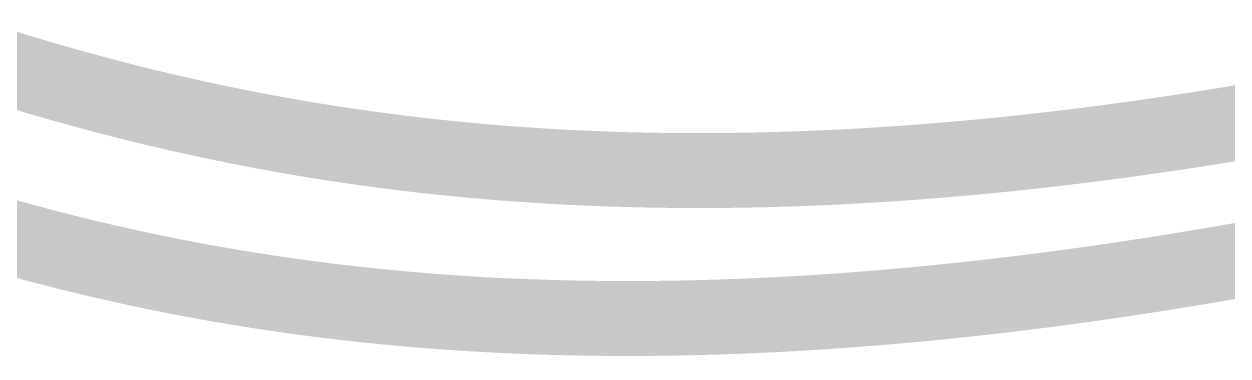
# Model space of a CAD drawing. Header units: inches. Extents: x 2832 to 8547, y -592 to 860.
# Drawn here: x 3599.972 to 3603.983, y 136.496 to 137.604 of the extents above; entities that cross this region are included whole.
import ezdxf

# ---------------------------------------------------------------- set-up
doc = ezdxf.new("R2010")
doc.units = ezdxf.units.IN
doc.header["$LTSCALE"] = 5
doc.header["$MEASUREMENT"] = 0
doc.layers.add('BlueSolid', color=5, linetype='Continuous')
doc.layers.add('DIM', color=154, linetype='Continuous')

# ---------------------------------------------------------------- blocks, each defined once
blk = doc.blocks.new('VBA_LIFTING_SLING_C')
at = {"layer": 'BlueSolid', "const_width": 0.25}
for points in [[(14.5474, -4.8097), (14.5693, -4.8166), (14.5912, -4.8235), (14.6132, -4.8304), (14.6353, -4.8371), (14.6574, -4.8439), (14.6796, -4.8506), (14.7018, -4.8572), (14.7241, -4.8638), (14.7465, -4.8704), (14.7689, -4.8769), (14.7914, -4.8833), (14.814, -4.8897), (14.8367, -4.896), (14.8594, -4.9023), (14.8822, -4.9085), (14.905, -4.9147), (14.9279, -4.9208), (14.9509, -4.9269), (14.974, -4.9329), (14.9972, -4.9389), (15.0204, -4.9447), (15.0437, -4.9506), (15.0671, -4.9564), (15.0905, -4.9621), (15.1141, -4.9677), (15.1377, -4.9733), (15.1614, -4.9788), (15.1852, -4.9843), (15.209, -4.9897), (15.233, -4.995), (15.257, -5.0003), (15.2811, -5.0055), (15.3053, -5.0107), (15.3296, -5.0157), (15.3539, -5.0207), (15.3784, -5.0257), (15.4029, -5.0305), (15.4276, -5.0354), (15.4523, -5.0401), (15.4771, -5.0447), (15.502, -5.0493), (15.527, -5.0539), (15.5521, -5.0583), (15.5772, -5.0627), (15.6025, -5.067), (15.6279, -5.0712), (15.6533, -5.0753), (15.6789, -5.0794), (15.7045, -5.0834), (15.7303, -5.0873), (15.7561, -5.0912), (15.7821, -5.0949), (15.8081, -5.0986), (15.8343, -5.1022), (15.8605, -5.1057), (15.8869, -5.1092), (15.9133, -5.1125), (15.9399, -5.1158), (15.9666, -5.119), (15.9933, -5.1221), (16.0202, -5.1252), (16.0472, -5.1281), (16.0743, -5.131), (16.1015, -5.1337), (16.1288, -5.1364), (16.1562, -5.139), (16.1838, -5.1415), (16.2114, -5.1439), (16.2392, -5.1463), (16.267, -5.1485), (16.295, -5.1506), (16.3231, -5.1527), (16.3513, -5.1547), (16.3797, -5.1565), (16.4081, -5.1583), (16.4367, -5.16), (16.4654, -5.1616), (16.4942, -5.1631), (16.5231, -5.1645), (16.5521, -5.1658), (16.5813, -5.167), (16.6106, -5.1681), (16.64, -5.1691), (16.6547, -5.1695), (16.6695, -5.17), (16.6843, -5.1704), (16.6992, -5.1708), (16.7141, -5.1712), (16.729, -5.1715), (16.7439, -5.1718), (16.7589, -5.1721), (16.7739, -5.1724), (16.7889, -5.1726), (16.804, -5.1728), (16.8191, -5.173), (16.8342, -5.1732), (16.8494, -5.1733), (16.8646, -5.1734), (16.8798, -5.1735), (16.8951, -5.1735), (16.9104, -5.1736), (16.9257, -5.1736), (16.9411, -5.1736), (16.9565, -5.1735), (16.9719, -5.1734), (16.9873, -5.1733), (17.0028, -5.1732), (17.0184, -5.173), (17.0339, -5.1729), (17.0495, -5.1726), (17.0651, -5.1724), (17.0808, -5.1721), (17.0965, -5.1719), (17.1122, -5.1715), (17.128, -5.1712), (17.1438, -5.1708), (17.1596, -5.1704), (17.1755, -5.17), (17.1914, -5.1695), (17.2073, -5.169), (17.2233, -5.1685), (17.2393, -5.168), (17.2553, -5.1674), (17.2714, -5.1668), (17.2875, -5.1662), (17.3036, -5.1656), (17.3198, -5.1649), (17.336, -5.1642), (17.3523, -5.1634), (17.3686, -5.1627), (17.3849, -5.1619), (17.4012, -5.161), (17.4176, -5.1602), (17.434, -5.1593), (17.4505, -5.1584), (17.467, -5.1575), (17.4835, -5.1565), (17.5001, -5.1555), (17.5167, -5.1545), (17.5334, -5.1534), (17.55, -5.1523), (17.5668, -5.1512), (17.5835, -5.1501), (17.6003, -5.1489), (17.6171, -5.1477), (17.634, -5.1464), (17.6509, -5.1452), (17.6678, -5.1439), (17.6848, -5.1425), (17.7018, -5.1412), (17.7189, -5.1398), (17.736, -5.1384), (17.7531, -5.1369), (17.7702, -5.1355), (17.7875, -5.134), (17.8047, -5.1324), (17.822, -5.1308), (17.8393, -5.1292), (17.8566, -5.1276), (17.874, -5.1259), (17.8915, -5.1243), (17.9089, -5.1225), (17.9264, -5.1208), (17.944, -5.119), (17.9616, -5.1172), (17.9792, -5.1153), (17.9969, -5.1134), (18.0146, -5.1115), (18.0323, -5.1096), (18.0501, -5.1076), (18.0679, -5.1056), (18.0858, -5.1035), (18.1037, -5.1015), (18.1216, -5.0993), (18.1396, -5.0972), (18.1576, -5.095), (18.1757, -5.0928), (18.1938, -5.0906), (18.2119, -5.0883), (18.2301, -5.086), (18.2483, -5.0837), (18.2665, -5.0813), (18.2848, -5.0789), (18.3032, -5.0765), (18.3216, -5.074), (18.34, -5.0715), (18.3585, -5.069), (18.377, -5.0664), (18.3955, -5.0638), (18.4141, -5.0612), (18.4327, -5.0585), (18.4514, -5.0558), (18.4701, -5.0531), (18.4889, -5.0503), (18.5077, -5.0475), (18.5265, -5.0447), (18.5454, -5.0418), (18.5643, -5.0389), (18.5833, -5.036), (18.6023, -5.033), (18.6213, -5.03), (18.6404, -5.0269), (18.6595, -5.0239), (18.6787, -5.0207), (18.6979, -5.0176), (18.7172, -5.0144), (18.7365, -5.0112), (18.7558, -5.0079), (18.7752, -5.0047), (18.7947, -5.0013), (18.8141, -4.998)], [(18.8104, -5.457), (18.8079, -5.4575), (18.8054, -5.4579), (18.8029, -5.4584), (18.8004, -5.4588), (18.798, -5.4593), (18.7955, -5.4597), (18.793, -5.4602), (18.7905, -5.4606), (18.788, -5.4611), (18.7856, -5.4615), (18.7831, -5.462), (18.7806, -5.4624), (18.7781, -5.4628), (18.7757, -5.4633), (18.7732, -5.4637), (18.7707, -5.4642), (18.7683, -5.4646), (18.7658, -5.4651), (18.7633, -5.4655), (18.7608, -5.4659), (18.7584, -5.4664), (18.7559, -5.4668), (18.7534, -5.4673), (18.751, -5.4677), (18.7485, -5.4681), (18.7461, -5.4686), (18.7436, -5.469), (18.7411, -5.4695), (18.7387, -5.4699), (18.7362, -5.4703), (18.7337, -5.4708), (18.7313, -5.4712), (18.7288, -5.4716), (18.7264, -5.4721), (18.7239, -5.4725), (18.7214, -5.4729), (18.719, -5.4734), (18.7165, -5.4738), (18.7141, -5.4742), (18.7116, -5.4747), (18.7092, -5.4751), (18.7067, -5.4755), (18.7043, -5.476), (18.7018, -5.4764), (18.6993, -5.4768), (18.6969, -5.4773), (18.6944, -5.4777), (18.692, -5.4781), (18.6895, -5.4785), (18.6871, -5.479), (18.6847, -5.4794), (18.6822, -5.4798), (18.6798, -5.4802), (18.6773, -5.4807), (18.6749, -5.4811), (18.6724, -5.4815), (18.67, -5.4819), (18.6675, -5.4824), (18.6651, -5.4828), (18.6627, -5.4832), (18.6602, -5.4836), (18.6578, -5.484), (18.6553, -5.4845), (18.6529, -5.4849), (18.6505, -5.4853), (18.648, -5.4857), (18.6456, -5.4861), (18.6431, -5.4865), (18.6407, -5.487), (18.6383, -5.4874), (18.6358, -5.4878), (18.6334, -5.4882), (18.631, -5.4886), (18.6285, -5.489), (18.6261, -5.4894), (18.6237, -5.4899), (18.6213, -5.4903), (18.6188, -5.4907), (18.6164, -5.4911), (18.614, -5.4915), (18.6115, -5.4919), (18.6091, -5.4923), (18.6067, -5.4927), (18.6043, -5.4931), (18.6018, -5.4935), (18.5994, -5.494), (18.597, -5.4944), (18.5946, -5.4948), (18.5921, -5.4952), (18.5897, -5.4956), (18.5873, -5.496), (18.5849, -5.4964), (18.5825, -5.4968), (18.58, -5.4972), (18.5776, -5.4976), (18.5752, -5.498), (18.5728, -5.4984), (18.5704, -5.4988), (18.568, -5.4992), (18.5655, -5.4996), (18.5631, -5.5), (18.5607, -5.5004), (18.5583, -5.5008), (18.5559, -5.5012), (18.5535, -5.5016), (18.5511, -5.502), (18.5487, -5.5024), (18.5463, -5.5028), (18.5438, -5.5032), (18.5414, -5.5036), (18.539, -5.504), (18.5366, -5.5044), (18.5342, -5.5048), (18.5318, -5.5051), (18.5294, -5.5055), (18.527, -5.5059), (18.5246, -5.5063), (18.5222, -5.5067), (18.5198, -5.5071), (18.5174, -5.5075), (18.515, -5.5079), (18.5126, -5.5083), (18.5102, -5.5087), (18.5078, -5.509), (18.5054, -5.5094), (18.503, -5.5098), (18.5006, -5.5102), (18.4982, -5.5106), (18.4958, -5.511), (18.4934, -5.5114), (18.491, -5.5117), (18.4886, -5.5121), (18.4862, -5.5125), (18.4839, -5.5129), (18.4815, -5.5133), (18.4791, -5.5137), (18.4767, -5.514), (18.4743, -5.5144), (18.4719, -5.5148), (18.4695, -5.5152), (18.4671, -5.5156), (18.4647, -5.5159), (18.4624, -5.5163), (18.46, -5.5167), (18.4576, -5.5171), (18.4552, -5.5174), (18.4528, -5.5178), (18.4504, -5.5182), (18.4481, -5.5186), (18.4457, -5.5189), (18.4433, -5.5193), (18.4409, -5.5197), (18.4385, -5.5201), (18.4362, -5.5204), (18.4338, -5.5208), (18.4314, -5.5212), (18.429, -5.5216), (18.4266, -5.5219), (18.4243, -5.5223), (18.4219, -5.5227), (18.4195, -5.523), (18.4172, -5.5234), (18.4148, -5.5238), (18.4124, -5.5241), (18.41, -5.5245), (18.4077, -5.5249), (18.4053, -5.5252), (18.4029, -5.5256), (18.4006, -5.526), (18.3982, -5.5263), (18.3958, -5.5267), (18.3935, -5.5271), (18.3911, -5.5274), (18.3887, -5.5278), (18.3864, -5.5281), (18.384, -5.5285), (18.3816, -5.5289), (18.3793, -5.5292), (18.3769, -5.5296), (18.3745, -5.5299), (18.3722, -5.5303), (18.3698, -5.5307), (18.3675, -5.531), (18.3651, -5.5314), (18.3628, -5.5317), (18.3604, -5.5321), (18.358, -5.5324), (18.3557, -5.5328), (18.3533, -5.5332), (18.351, -5.5335), (18.3486, -5.5339), (18.3463, -5.5342), (18.3439, -5.5346), (18.3416, -5.5349), (18.3392, -5.5353), (18.3369, -5.5356), (18.3345, -5.536), (18.3322, -5.5363), (18.3298, -5.5367), (18.3275, -5.537), (18.3251, -5.5374), (18.3228, -5.5377), (18.3204, -5.5381), (18.3181, -5.5384), (18.3157, -5.5388), (18.3134, -5.5391), (18.311, -5.5394), (18.3087, -5.5398), (18.3064, -5.5401), (18.304, -5.5405), (18.3017, -5.5408), (18.2993, -5.5412), (18.297, -5.5415), (18.2947, -5.5419), (18.2923, -5.5422), (18.29, -5.5425), (18.2876, -5.5429), (18.2853, -5.5432), (18.283, -5.5436), (18.2806, -5.5439), (18.2783, -5.5442), (18.276, -5.5446), (18.2736, -5.5449), (18.2713, -5.5452), (18.269, -5.5456), (18.2666, -5.5459), (18.2643, -5.5463), (18.262, -5.5466), (18.2596, -5.5469), (18.2573, -5.5473), (18.255, -5.5476), (18.2527, -5.5479), (18.2503, -5.5483), (18.248, -5.5486), (18.2457, -5.5489), (18.2434, -5.5492), (18.241, -5.5496), (18.2387, -5.5499), (18.2364, -5.5502), (18.2341, -5.5506), (18.2317, -5.5509), (18.2294, -5.5512), (18.2271, -5.5516), (18.2248, -5.5519), (18.2225, -5.5522), (18.2201, -5.5525), (18.2178, -5.5529), (18.2155, -5.5532), (18.2132, -5.5535), (18.2109, -5.5538), (18.2086, -5.5542), (18.2063, -5.5545), (18.2039, -5.5548), (18.2016, -5.5551), (18.1993, -5.5554), (18.197, -5.5558), (18.1947, -5.5561), (18.1924, -5.5564), (18.1901, -5.5567), (18.1878, -5.557), (18.1855, -5.5574), (18.1831, -5.5577), (18.1808, -5.558), (18.1785, -5.5583), (18.1762, -5.5586), (18.1739, -5.5589), (18.1716, -5.5593), (18.1693, -5.5596), (18.167, -5.5599), (18.1647, -5.5602), (18.1624, -5.5605), (18.1601, -5.5608), (18.1578, -5.5611), (18.1555, -5.5615), (18.1532, -5.5618), (18.1509, -5.5621), (18.1486, -5.5624), (18.1463, -5.5627), (18.144, -5.563), (18.1417, -5.5633), (18.1394, -5.5636), (18.1371, -5.5639), (18.1348, -5.5642), (18.1325, -5.5646), (18.1302, -5.5649), (18.1279, -5.5652), (18.1257, -5.5655), (18.1234, -5.5658), (18.1211, -5.5661), (18.1188, -5.5664), (18.1165, -5.5667), (18.1142, -5.567), (18.1119, -5.5673), (18.1096, -5.5676), (18.1073, -5.5679), (18.1051, -5.5682), (18.1028, -5.5685), (18.1005, -5.5688), (18.0982, -5.5691), (18.0959, -5.5694), (18.0936, -5.5697), (18.0913, -5.57), (18.0891, -5.5703), (18.0868, -5.5706), (18.0845, -5.5709), (18.0822, -5.5712), (18.0799, -5.5715), (18.0777, -5.5718), (18.0754, -5.5721), (18.0731, -5.5724), (18.0708, -5.5727), (18.0686, -5.573), (18.0663, -5.5732), (18.064, -5.5735), (18.0617, -5.5738), (18.0595, -5.5741), (18.0572, -5.5744), (18.0549, -5.5747), (18.0526, -5.575), (18.0504, -5.5753), (18.0481, -5.5756), (18.0458, -5.5759), (18.0436, -5.5762), (18.0413, -5.5764), (18.039, -5.5767), (18.0368, -5.577), (18.0345, -5.5773), (18.0322, -5.5776), (18.03, -5.5779), (18.0277, -5.5782), (18.0254, -5.5784), (18.0232, -5.5787), (18.0209, -5.579), (18.0186, -5.5793), (18.0164, -5.5796), (18.0141, -5.5799), (18.0119, -5.5801), (18.0096, -5.5804), (18.0073, -5.5807), (18.0051, -5.581), (18.0028, -5.5813), (18.0006, -5.5815), (17.9983, -5.5818), (17.9961, -5.5821), (17.9938, -5.5824), (17.9916, -5.5826), (17.9893, -5.5829), (17.987, -5.5832), (17.9848, -5.5835), (17.9825, -5.5838), (17.9803, -5.584), (17.978, -5.5843), (17.9758, -5.5846), (17.9735, -5.5848), (17.9713, -5.5851), (17.969, -5.5854), (17.9668, -5.5857), (17.9645, -5.5859), (17.9623, -5.5862), (17.9601, -5.5865), (17.9578, -5.5867), (17.9556, -5.587), (17.9533, -5.5873), (17.9511, -5.5876), (17.9488, -5.5878), (17.9466, -5.5881), (17.9444, -5.5884), (17.9421, -5.5886), (17.9399, -5.5889), (17.9376, -5.5892), (17.9354, -5.5894), (17.9332, -5.5897), (17.9309, -5.5899), (17.9287, -5.5902), (17.9264, -5.5905), (17.9242, -5.5907), (17.922, -5.591), (17.9197, -5.5913), (17.9175, -5.5915), (17.9153, -5.5918), (17.913, -5.592), (17.9108, -5.5923), (17.9086, -5.5926), (17.9063, -5.5928), (17.9041, -5.5931), (17.9019, -5.5933), (17.8997, -5.5936), (17.8974, -5.5938), (17.8952, -5.5941), (17.893, -5.5944), (17.8907, -5.5946), (17.8885, -5.5949), (17.8863, -5.5951), (17.8841, -5.5954), (17.8818, -5.5956), (17.8796, -5.5959), (17.8774, -5.5961), (17.8752, -5.5964), (17.873, -5.5966), (17.8707, -5.5969), (17.8685, -5.5971), (17.8663, -5.5974), (17.8641, -5.5976), (17.8619, -5.5979), (17.8596, -5.5981), (17.8574, -5.5984), (17.8552, -5.5986), (17.853, -5.5989), (17.8508, -5.5991), (17.8486, -5.5994), (17.8463, -5.5996), (17.8441, -5.5999), (17.8419, -5.6001), (17.8397, -5.6004), (17.8375, -5.6006), (17.8353, -5.6008), (17.8331, -5.6011), (17.8309, -5.6013), (17.8287, -5.6016), (17.8264, -5.6018), (17.8242, -5.6021), (17.822, -5.6023), (17.8198, -5.6025), (17.8176, -5.6028), (17.8154, -5.603), (17.8132, -5.6033), (17.811, -5.6035), (17.8088, -5.6037), (17.8066, -5.604), (17.8044, -5.6042), (17.8022, -5.6044), (17.8, -5.6047), (17.7978, -5.6049), (17.7956, -5.6052), (17.7934, -5.6054), (17.7912, -5.6056), (17.789, -5.6059), (17.7868, -5.6061), (17.7846, -5.6063), (17.7824, -5.6066), (17.7802, -5.6068), (17.778, -5.607), (17.7758, -5.6072), (17.7736, -5.6075), (17.7714, -5.6077), (17.7692, -5.6079), (17.767, -5.6082), (17.7649, -5.6084), (17.7627, -5.6086), (17.7605, -5.6088), (17.7583, -5.6091), (17.7561, -5.6093), (17.7539, -5.6095), (17.7517, -5.6098), (17.7495, -5.61), (17.7473, -5.6102), (17.7452, -5.6104), (17.743, -5.6107), (17.7408, -5.6109), (17.7386, -5.6111), (17.7364, -5.6113), (17.7342, -5.6115), (17.7321, -5.6118), (17.7299, -5.612), (17.7277, -5.6122), (17.7255, -5.6124), (17.7233, -5.6126), (17.7212, -5.6129), (17.719, -5.6131), (17.7168, -5.6133), (17.7146, -5.6135), (17.7124, -5.6137), (17.7103, -5.614), (17.7081, -5.6142), (17.7059, -5.6144), (17.7037, -5.6146), (17.7016, -5.6148), (17.6994, -5.615), (17.6972, -5.6152), (17.6951, -5.6155), (17.6929, -5.6157), (17.6907, -5.6159), (17.6885, -5.6161), (17.6864, -5.6163), (17.6842, -5.6165), (17.682, -5.6167), (17.6799, -5.6169), (17.6777, -5.6172), (17.6755, -5.6174), (17.6734, -5.6176), (17.6712, -5.6178), (17.669, -5.618), (17.6669, -5.6182), (17.6647, -5.6184), (17.6625, -5.6186), (17.6604, -5.6188), (17.6582, -5.619), (17.6561, -5.6192), (17.6539, -5.6194), (17.6517, -5.6196), (17.6496, -5.6198), (17.6474, -5.62), (17.6453, -5.6202), (17.6431, -5.6204), (17.6409, -5.6206), (17.6388, -5.6208), (17.6366, -5.6211), (17.6345, -5.6213), (17.6323, -5.6215), (17.6302, -5.6217), (17.628, -5.6219), (17.6259, -5.622), (17.6237, -5.6222), (17.6216, -5.6224), (17.6194, -5.6226), (17.6173, -5.6228), (17.6151, -5.623), (17.613, -5.6232), (17.6108, -5.6234), (17.6087, -5.6236), (17.6065, -5.6238), (17.6044, -5.624), (17.6022, -5.6242), (17.6001, -5.6244), (17.5979, -5.6246), (17.5958, -5.6248), (17.5936, -5.625), (17.5915, -5.6252), (17.5894, -5.6254), (17.5872, -5.6256), (17.5851, -5.6257), (17.5829, -5.6259), (17.5808, -5.6261), (17.5787, -5.6263), (17.5765, -5.6265), (17.5744, -5.6267), (17.5722, -5.6269), (17.5701, -5.6271), (17.568, -5.6272), (17.5658, -5.6274), (17.5637, -5.6276), (17.5616, -5.6278), (17.5594, -5.628), (17.5573, -5.6282), (17.5552, -5.6284), (17.553, -5.6285), (17.5509, -5.6287), (17.5488, -5.6289), (17.5466, -5.6291), (17.5445, -5.6293), (17.5424, -5.6294), (17.5402, -5.6296), (17.5381, -5.6298), (17.536, -5.63), (17.5339, -5.6302), (17.5317, -5.6303), (17.5296, -5.6305), (17.5275, -5.6307), (17.5254, -5.6309), (17.5232, -5.6311), (17.5211, -5.6312), (17.519, -5.6314), (17.5169, -5.6316), (17.5147, -5.6318), (17.5126, -5.6319), (17.5105, -5.6321), (17.5084, -5.6323), (17.5063, -5.6325), (17.5041, -5.6326), (17.502, -5.6328), (17.4999, -5.633), (17.4978, -5.6331), (17.4957, -5.6333), (17.4936, -5.6335), (17.4914, -5.6337), (17.4893, -5.6338), (17.4872, -5.634), (17.4851, -5.6342), (17.483, -5.6343), (17.4809, -5.6345), (17.4788, -5.6347), (17.4767, -5.6348), (17.4745, -5.635), (17.4724, -5.6352), (17.4703, -5.6353), (17.4682, -5.6355), (17.4661, -5.6357), (17.464, -5.6358), (17.4619, -5.636), (17.4598, -5.6362), (17.4577, -5.6363), (17.4556, -5.6365), (17.4535, -5.6366), (17.4514, -5.6368), (17.4493, -5.637), (17.4472, -5.6371), (17.4451, -5.6373), (17.443, -5.6374), (17.4409, -5.6376), (17.4388, -5.6378), (17.4367, -5.6379), (17.4346, -5.6381), (17.4325, -5.6382), (17.4304, -5.6384), (17.4283, -5.6386), (17.4262, -5.6387), (17.4241, -5.6389), (17.422, -5.639), (17.4199, -5.6392), (17.4178, -5.6393), (17.4157, -5.6395), (17.4136, -5.6396), (17.4115, -5.6398), (17.4094, -5.6399), (17.4073, -5.6401), (17.4052, -5.6402), (17.4031, -5.6404), (17.401, -5.6406), (17.3989, -5.6407), (17.3969, -5.6409), (17.3948, -5.641), (17.3927, -5.6411), (17.3906, -5.6413), (17.3885, -5.6414), (17.3864, -5.6416), (17.3843, -5.6417), (17.3823, -5.6419), (17.3802, -5.642), (17.3781, -5.6422), (17.376, -5.6423), (17.3739, -5.6425), (17.3718, -5.6426), (17.3698, -5.6428), (17.3677, -5.6429), (17.3656, -5.643), (17.3635, -5.6432), (17.3614, -5.6433), (17.3594, -5.6435), (17.3573, -5.6436), (17.3552, -5.6438), (17.3531, -5.6439), (17.351, -5.644), (17.349, -5.6442), (17.3469, -5.6443), (17.3448, -5.6445), (17.3427, -5.6446), (17.3407, -5.6447), (17.3386, -5.6449), (17.3365, -5.645), (17.3345, -5.6451), (17.3324, -5.6453), (17.3303, -5.6454), (17.3282, -5.6456), (17.3262, -5.6457), (17.3241, -5.6458), (17.322, -5.646), (17.32, -5.6461), (17.3179, -5.6462), (17.3158, -5.6464), (17.3138, -5.6465), (17.3117, -5.6466), (17.3096, -5.6468), (17.3076, -5.6469), (17.3055, -5.647), (17.3034, -5.6471), (17.3014, -5.6473), (17.2993, -5.6474), (17.2973, -5.6475), (17.2952, -5.6477), (17.2931, -5.6478), (17.2911, -5.6479), (17.289, -5.648), (17.287, -5.6482), (17.2849, -5.6483), (17.2828, -5.6484), (17.2808, -5.6486), (17.2787, -5.6487), (17.2767, -5.6488), (17.2746, -5.6489), (17.2726, -5.649), (17.2705, -5.6492), (17.2685, -5.6493), (17.2664, -5.6494), (17.2644, -5.6495), (17.2623, -5.6497), (17.2602, -5.6498), (17.2582, -5.6499), (17.2561, -5.65), (17.2541, -5.6501), (17.252, -5.6503), (17.25, -5.6504), (17.248, -5.6505), (17.2459, -5.6506), (17.2439, -5.6507), (17.2418, -5.6509), (17.2398, -5.651), (17.2377, -5.6511), (17.2357, -5.6512), (17.2336, -5.6513), (17.2316, -5.6514), (17.2295, -5.6515), (17.2275, -5.6517), (17.2255, -5.6518), (17.2234, -5.6519), (17.2214, -5.652), (17.2193, -5.6521), (17.2173, -5.6522), (17.2153, -5.6523), (17.2132, -5.6524), (17.2112, -5.6526), (17.2092, -5.6527), (17.2071, -5.6528), (17.2051, -5.6529), (17.203, -5.653), (17.201, -5.6531), (17.199, -5.6532), (17.1969, -5.6533), (17.1949, -5.6534), (17.1929, -5.6535), (17.1908, -5.6536), (17.1888, -5.6537), (17.1868, -5.6539), (17.1847, -5.654), (17.1827, -5.6541), (17.1807, -5.6542), (17.1787, -5.6543), (17.1766, -5.6544), (17.1746, -5.6545), (17.1726, -5.6546), (17.1706, -5.6547), (17.1685, -5.6548), (17.1665, -5.6549), (17.1645, -5.655), (17.1625, -5.6551), (17.1604, -5.6552), (17.1584, -5.6553), (17.1564, -5.6554), (17.1544, -5.6555), (17.1523, -5.6556), (17.1503, -5.6557), (17.1483, -5.6558), (17.1463, -5.6559), (17.1443, -5.656), (17.1422, -5.6561), (17.1402, -5.6562), (17.1382, -5.6563), (17.1362, -5.6563), (17.1342, -5.6564), (17.1322, -5.6565), (17.1301, -5.6566), (17.1281, -5.6567), (17.1261, -5.6568), (17.1241, -5.6569), (17.1221, -5.657), (17.1201, -5.6571), (17.1181, -5.6572), (17.116, -5.6573), (17.114, -5.6574), (17.112, -5.6575), (17.11, -5.6575), (17.108, -5.6576), (17.106, -5.6577), (17.104, -5.6578), (17.102, -5.6579), (17.1, -5.658), (17.098, -5.6581), (17.096, -5.6582), (17.094, -5.6582), (17.092, -5.6583), (17.0899, -5.6584), (17.0879, -5.6585), (17.0859, -5.6586), (17.0839, -5.6587), (17.0819, -5.6587), (17.0799, -5.6588), (17.0779, -5.6589), (17.0759, -5.659), (17.0739, -5.6591), (17.0719, -5.6592), (17.0699, -5.6592), (17.0679, -5.6593), (17.0659, -5.6594), (17.0639, -5.6595), (17.0619, -5.6596), (17.06, -5.6596), (17.058, -5.6597), (17.056, -5.6598), (17.054, -5.6599), (17.052, -5.66), (17.05, -5.66), (17.048, -5.6601), (17.046, -5.6602), (17.044, -5.6603), (17.042, -5.6603), (17.04, -5.6604), (17.038, -5.6605), (17.036, -5.6606), (17.0341, -5.6606), (17.0321, -5.6607), (17.0301, -5.6608), (17.0281, -5.6608), (17.0261, -5.6609), (17.0241, -5.661), (17.0221, -5.6611), (17.0201, -5.6611), (17.0182, -5.6612), (17.0162, -5.6613), (17.0142, -5.6613), (17.0122, -5.6614), (17.0102, -5.6615), (17.0082, -5.6615), (17.0063, -5.6616), (17.0043, -5.6617), (17.0023, -5.6617), (17.0003, -5.6618), (16.9983, -5.6619), (16.9964, -5.6619), (16.9944, -5.662), (16.9924, -5.6621), (16.9904, -5.6621), (16.9885, -5.6622), (16.9865, -5.6623), (16.9845, -5.6623), (16.9825, -5.6624), (16.9806, -5.6624), (16.9786, -5.6625), (16.9766, -5.6626), (16.9746, -5.6626), (16.9727, -5.6627), (16.9707, -5.6628), (16.9687, -5.6628), (16.9668, -5.6629), (16.9648, -5.6629), (16.9628, -5.663), (16.9608, -5.663), (16.9589, -5.6631), (16.9569, -5.6632), (16.9549, -5.6632), (16.953, -5.6633), (16.951, -5.6633), (16.949, -5.6634), (16.9471, -5.6634), (16.9451, -5.6635), (16.9432, -5.6635), (16.9412, -5.6636), (16.9392, -5.6637), (16.9373, -5.6637), (16.9353, -5.6638), (16.9333, -5.6638), (16.9314, -5.6639), (16.9294, -5.6639), (16.9275, -5.664), (16.9255, -5.664), (16.9235, -5.6641), (16.9216, -5.6641), (16.9196, -5.6642), (16.9177, -5.6642), (16.9157, -5.6643), (16.9138, -5.6643), (16.9118, -5.6644), (16.9099, -5.6644), (16.9079, -5.6645), (16.9059, -5.6645), (16.904, -5.6645), (16.902, -5.6646), (16.9001, -5.6646), (16.8981, -5.6647), (16.8962, -5.6647), (16.8942, -5.6648), (16.8923, -5.6648), (16.8903, -5.6649), (16.8884, -5.6649), (16.8864, -5.6649), (16.8845, -5.665), (16.8825, -5.665), (16.8806, -5.6651), (16.8786, -5.6651), (16.8767, -5.6651), (16.8748, -5.6652), (16.8728, -5.6652), (16.8709, -5.6653), (16.8689, -5.6653), (16.867, -5.6653), (16.865, -5.6654), (16.8631, -5.6654), (16.8612, -5.6655), (16.8592, -5.6655), (16.8573, -5.6655), (16.8553, -5.6656), (16.8534, -5.6656), (16.8515, -5.6656), (16.8495, -5.6657), (16.8476, -5.6657), (16.8456, -5.6657), (16.8437, -5.6658), (16.8418, -5.6658), (16.8398, -5.6658), (16.8379, -5.6659), (16.836, -5.6659), (16.834, -5.6659), (16.8321, -5.666), (16.8302, -5.666), (16.8282, -5.666), (16.8263, -5.666), (16.8244, -5.6661), (16.8224, -5.6661), (16.8205, -5.6661), (16.8186, -5.6662), (16.8167, -5.6662), (16.8147, -5.6662), (16.8128, -5.6662), (16.8109, -5.6663), (16.8089, -5.6663), (16.807, -5.6663), (16.8051, -5.6663), (16.8032, -5.6664), (16.8012, -5.6664), (16.7993, -5.6664), (16.7974, -5.6664), (16.7955, -5.6665), (16.7935, -5.6665), (16.7916, -5.6665), (16.7897, -5.6665), (16.7878, -5.6666), (16.7859, -5.6666), (16.7839, -5.6666), (16.782, -5.6666), (16.7801, -5.6666), (16.7782, -5.6667), (16.7763, -5.6667), (16.7743, -5.6667), (16.7724, -5.6667), (16.7705, -5.6667), (16.7686, -5.6668), (16.7667, -5.6668), (16.7648, -5.6668), (16.7628, -5.6668), (16.7609, -5.6668), (16.759, -5.6668), (16.7571, -5.6669), (16.7552, -5.6669), (16.7533, -5.6669), (16.7514, -5.6669), (16.7495, -5.6669), (16.7475, -5.6669), (16.7456, -5.6669), (16.7437, -5.6669), (16.7418, -5.667), (16.7399, -5.667), (16.738, -5.667), (16.7361, -5.667), (16.7342, -5.667), (16.7323, -5.667), (16.7304, -5.667), (16.7285, -5.667), (16.7266, -5.667), (16.7247, -5.667), (16.7228, -5.6671), (16.7209, -5.6671), (16.719, -5.6671), (16.7171, -5.6671), (16.7152, -5.6671), (16.7133, -5.6671), (16.7114, -5.6671), (16.7095, -5.6671), (16.7076, -5.6671), (16.7057, -5.6671), (16.7038, -5.6671), (16.7019, -5.6671), (16.7, -5.6671), (16.6981, -5.6671), (16.6962, -5.6671), (16.6943, -5.6671), (16.6924, -5.6671), (16.6905, -5.6671), (16.6886, -5.6671), (16.6867, -5.6671), (16.6848, -5.6671), (16.6829, -5.6671), (16.681, -5.6671), (16.6791, -5.6671), (16.6772, -5.6671), (16.6753, -5.6671), (16.6735, -5.6671), (16.6716, -5.6671), (16.6697, -5.6671), (16.6678, -5.6671), (16.6659, -5.6671), (16.664, -5.6671), (16.6621, -5.6671), (16.6602, -5.6671), (16.6583, -5.6671), (16.6565, -5.6671), (16.6546, -5.6671), (16.6527, -5.6671), (16.6508, -5.6671), (16.6489, -5.6671), (16.647, -5.6671), (16.6452, -5.6671), (16.6433, -5.667), (16.6414, -5.667), (16.6395, -5.667), (16.6376, -5.667), (16.6358, -5.667), (16.6339, -5.667), (16.632, -5.667), (16.6301, -5.667), (16.6282, -5.667), (16.6264, -5.667), (16.6245, -5.6669), (16.6226, -5.6669), (16.6207, -5.6669), (16.6189, -5.6669), (16.617, -5.6669), (16.6151, -5.6669), (16.6132, -5.6669), (16.6114, -5.6668), (16.6095, -5.6668), (16.6076, -5.6668), (16.6057, -5.6668), (16.6039, -5.6668), (16.602, -5.6668), (16.6001, -5.6667), (16.5983, -5.6667), (16.5964, -5.6667), (16.5945, -5.6667), (16.5927, -5.6667), (16.5908, -5.6667), (16.5889, -5.6666), (16.5871, -5.6666), (16.5852, -5.6666), (16.5833, -5.6666), (16.5815, -5.6665), (16.5796, -5.6665), (16.5777, -5.6665), (16.5759, -5.6665), (16.574, -5.6665), (16.5721, -5.6664), (16.5703, -5.6664), (16.5684, -5.6664), (16.5666, -5.6664), (16.5647, -5.6663), (16.5628, -5.6663), (16.561, -5.6663), (16.5591, -5.6663), (16.5573, -5.6662), (16.5554, -5.6662), (16.5535, -5.6662), (16.5517, -5.6662), (16.5498, -5.6661), (16.548, -5.6661), (16.5461, -5.6661), (16.5443, -5.666), (16.5424, -5.666), (16.5406, -5.666), (16.5387, -5.666), (16.5368, -5.6659), (16.535, -5.6659), (16.5331, -5.6659), (16.5313, -5.6658), (16.5294, -5.6658), (16.5276, -5.6658), (16.5257, -5.6657), (16.5239, -5.6657), (16.522, -5.6657), (16.5202, -5.6656), (16.5183, -5.6656), (16.5165, -5.6656), (16.5146, -5.6655), (16.5128, -5.6655), (16.511, -5.6655), (16.5091, -5.6654), (16.5073, -5.6654), (16.5054, -5.6654), (16.5036, -5.6653), (16.5017, -5.6653), (16.4999, -5.6652), (16.498, -5.6652), (16.4962, -5.6652), (16.4944, -5.6651), (16.4925, -5.6651), (16.4907, -5.665), (16.4888, -5.665), (16.487, -5.665), (16.4852, -5.6649), (16.4833, -5.6649), (16.4815, -5.6648), (16.4796, -5.6648), (16.4778, -5.6648), (16.476, -5.6647), (16.4741, -5.6647), (16.4723, -5.6646), (16.4705, -5.6646), (16.4686, -5.6645), (16.4668, -5.6645), (16.465, -5.6644), (16.4631, -5.6644), (16.4613, -5.6644), (16.4595, -5.6643), (16.4576, -5.6643), (16.4558, -5.6642), (16.454, -5.6642), (16.4521, -5.6641), (16.4503, -5.6641), (16.4485, -5.664), (16.4467, -5.664), (16.4448, -5.6639), (16.443, -5.6639), (16.4412, -5.6638), (16.4393, -5.6638), (16.4375, -5.6637), (16.4357, -5.6637), (16.4339, -5.6636), (16.432, -5.6636), (16.4302, -5.6635), (16.4284, -5.6635), (16.4266, -5.6634), (16.4247, -5.6634), (16.4229, -5.6633), (16.4211, -5.6632), (16.4193, -5.6632), (16.4175, -5.6631), (16.4156, -5.6631), (16.4138, -5.663), (16.412, -5.663), (16.4102, -5.6629), (16.4084, -5.6629), (16.4065, -5.6628), (16.4047, -5.6627), (16.4029, -5.6627), (16.4011, -5.6626), (16.3993, -5.6626), (16.3975, -5.6625), (16.3956, -5.6625), (16.3938, -5.6624), (16.392, -5.6623), (16.3902, -5.6623), (16.3884, -5.6622), (16.3866, -5.6621), (16.3848, -5.6621), (16.383, -5.662), (16.3811, -5.662), (16.3793, -5.6619), (16.3775, -5.6618), (16.3757, -5.6618), (16.3739, -5.6617), (16.3721, -5.6616), (16.3703, -5.6616), (16.3685, -5.6615), (16.3667, -5.6615), (16.3649, -5.6614), (16.3631, -5.6613), (16.3613, -5.6613), (16.3595, -5.6612), (16.3576, -5.6611), (16.3558, -5.6611), (16.354, -5.661), (16.3522, -5.6609), (16.3504, -5.6608), (16.3486, -5.6608), (16.3468, -5.6607), (16.345, -5.6606), (16.3432, -5.6606), (16.3414, -5.6605), (16.3396, -5.6604), (16.3378, -5.6604), (16.336, -5.6603), (16.3342, -5.6602), (16.3324, -5.6601), (16.3306, -5.6601), (16.3288, -5.66), (16.327, -5.6599), (16.3252, -5.6598), (16.3234, -5.6598), (16.3217, -5.6597), (16.3199, -5.6596), (16.3181, -5.6595), (16.3163, -5.6595), (16.3145, -5.6594), (16.3127, -5.6593), (16.3109, -5.6592), (16.3091, -5.6592), (16.3073, -5.6591), (16.3055, -5.659), (16.3037, -5.6589), (16.3019, -5.6589), (16.3001, -5.6588), (16.2984, -5.6587), (16.2966, -5.6586), (16.2948, -5.6585), (16.293, -5.6585), (16.2912, -5.6584), (16.2894, -5.6583), (16.2876, -5.6582), (16.2858, -5.6581), (16.2841, -5.6581), (16.2823, -5.658), (16.2805, -5.6579), (16.2787, -5.6578), (16.2769, -5.6577), (16.2751, -5.6576), (16.2734, -5.6576), (16.2716, -5.6575), (16.2698, -5.6574), (16.268, -5.6573), (16.2662, -5.6572), (16.2645, -5.6571), (16.2627, -5.657), (16.2609, -5.657), (16.2591, -5.6569), (16.2573, -5.6568), (16.2556, -5.6567), (16.2538, -5.6566), (16.252, -5.6565), (16.2502, -5.6564), (16.2485, -5.6563), (16.2467, -5.6562), (16.2449, -5.6562), (16.2431, -5.6561), (16.2414, -5.656), (16.2396, -5.6559), (16.2378, -5.6558), (16.236, -5.6557), (16.2343, -5.6556), (16.2325, -5.6555), (16.2307, -5.6554), (16.229, -5.6553), (16.2272, -5.6552), (16.2254, -5.6551), (16.2236, -5.655), (16.2219, -5.655), (16.2201, -5.6549), (16.2183, -5.6548), (16.2166, -5.6547), (16.2148, -5.6546), (16.213, -5.6545), (16.2113, -5.6544), (16.2095, -5.6543), (16.2077, -5.6542), (16.206, -5.6541), (16.2042, -5.654), (16.2025, -5.6539), (16.2007, -5.6538), (16.1989, -5.6537), (16.1972, -5.6536), (16.1954, -5.6535), (16.1936, -5.6534), (16.1919, -5.6533), (16.1901, -5.6532), (16.1882, -5.6531), (16.1863, -5.653), (16.1843, -5.6528), (16.1821, -5.6527), (16.1798, -5.6526), (16.1772, -5.6524), (16.1745, -5.6523), (16.1716, -5.6521), (16.1685, -5.6519), (16.1653, -5.6517), (16.1619, -5.6515), (16.1585, -5.6513), (16.155, -5.6511), (16.1515, -5.6509), (16.148, -5.6506), (16.1445, -5.6504), (16.141, -5.6502), (16.1375, -5.65), (16.1341, -5.6498), (16.1306, -5.6495), (16.1271, -5.6493), (16.1236, -5.6491), (16.1201, -5.6488), (16.1166, -5.6486), (16.1131, -5.6484), (16.1097, -5.6481), (16.1062, -5.6479), (16.1027, -5.6477), (16.0992, -5.6474), (16.0958, -5.6472), (16.0923, -5.647), (16.0888, -5.6467), (16.0854, -5.6465), (16.0819, -5.6462), (16.0784, -5.646), (16.075, -5.6457), (16.0715, -5.6455), (16.0681, -5.6452), (16.0646, -5.645), (16.0612, -5.6447), (16.0577, -5.6445), (16.0543, -5.6442), (16.0508, -5.644), (16.0474, -5.6437), (16.0439, -5.6434), (16.0405, -5.6432), (16.037, -5.6429), (16.0336, -5.6426), (16.0302, -5.6424), (16.0267, -5.6421), (16.0233, -5.6418), (16.0199, -5.6416), (16.0164, -5.6413), (16.013, -5.641), (16.0096, -5.6408), (16.0062, -5.6405), (16.0027, -5.6402), (15.9993, -5.6399), (15.9959, -5.6396), (15.9925, -5.6394), (15.9891, -5.6391), (15.9857, -5.6388), (15.9822, -5.6385), (15.9788, -5.6382), (15.9754, -5.6379), (15.972, -5.6376), (15.9686, -5.6374), (15.9652, -5.6371), (15.9618, -5.6368), (15.9584, -5.6365), (15.955, -5.6362), (15.9516, -5.6359), (15.9482, -5.6356), (15.9448, -5.6353), (15.9415, -5.635), (15.9381, -5.6347), (15.9347, -5.6344), (15.9313, -5.6341), (15.9279, -5.6338), (15.9245, -5.6335), (15.9211, -5.6332), (15.9178, -5.6328), (15.9144, -5.6325), (15.911, -5.6322), (15.9076, -5.6319), (15.9043, -5.6316), (15.9009, -5.6313), (15.8975, -5.631), (15.8942, -5.6306), (15.8908, -5.6303), (15.8874, -5.63), (15.8841, -5.6297), (15.8807, -5.6293), (15.8774, -5.629), (15.874, -5.6287), (15.8707, -5.6284), (15.8673, -5.628), (15.864, -5.6277), (15.8606, -5.6274), (15.8573, -5.627), (15.8539, -5.6267), (15.8506, -5.6264), (15.8472, -5.626), (15.8439, -5.6257), (15.8406, -5.6253), (15.8372, -5.625), (15.8339, -5.6247), (15.8306, -5.6243), (15.8272, -5.624), (15.8239, -5.6236), (15.8206, -5.6233), (15.8172, -5.6229), (15.8139, -5.6226), (15.8106, -5.6222), (15.8073, -5.6219), (15.804, -5.6215), (15.8006, -5.6212), (15.7973, -5.6208), (15.794, -5.6204), (15.7907, -5.6201), (15.7874, -5.6197), (15.7841, -5.6194), (15.7808, -5.619), (15.7775, -5.6186), (15.7742, -5.6183), (15.7709, -5.6179), (15.7676, -5.6175), (15.7643, -5.6171), (15.761, -5.6168), (15.7577, -5.6164), (15.7544, -5.616), (15.7511, -5.6157), (15.7478, -5.6153), (15.7445, -5.6149), (15.7412, -5.6145), (15.7379, -5.6141), (15.7346, -5.6138), (15.7314, -5.6134), (15.7281, -5.613), (15.7248, -5.6126), (15.7215, -5.6122), (15.7183, -5.6118), (15.715, -5.6114), (15.7117, -5.6111), (15.7084, -5.6107), (15.7052, -5.6103), (15.7019, -5.6099), (15.6986, -5.6095), (15.6954, -5.6091), (15.6921, -5.6087), (15.6889, -5.6083), (15.6856, -5.6079), (15.6823, -5.6075), (15.6791, -5.6071), (15.6758, -5.6067), (15.6726, -5.6063), (15.6693, -5.6059), (15.6661, -5.6055), (15.6628, -5.605), (15.6596, -5.6046), (15.6563, -5.6042), (15.6531, -5.6038), (15.6499, -5.6034), (15.6466, -5.603), (15.6434, -5.6026), (15.6401, -5.6021), (15.6369, -5.6017), (15.6337, -5.6013), (15.6304, -5.6009), (15.6272, -5.6005), (15.624, -5.6), (15.6208, -5.5996), (15.6175, -5.5992), (15.6143, -5.5988), (15.6111, -5.5983), (15.6079, -5.5979), (15.6047, -5.5975), (15.6014, -5.597), (15.5982, -5.5966), (15.595, -5.5962), (15.5918, -5.5957), (15.5886, -5.5953), (15.5854, -5.5948), (15.5822, -5.5944), (15.579, -5.594), (15.5758, -5.5935), (15.5726, -5.5931), (15.5694, -5.5926), (15.5662, -5.5922), (15.563, -5.5917), (15.5598, -5.5913), (15.5566, -5.5908), (15.5534, -5.5904), (15.5502, -5.5899), (15.547, -5.5895), (15.5438, -5.589), (15.5406, -5.5886), (15.5375, -5.5881), (15.5343, -5.5877), (15.5311, -5.5872), (15.5279, -5.5867), (15.5247, -5.5863), (15.5216, -5.5858), (15.5184, -5.5854), (15.5152, -5.5849), (15.512, -5.5844), (15.5089, -5.584), (15.5057, -5.5835), (15.5025, -5.583), (15.4994, -5.5825), (15.4962, -5.5821), (15.493, -5.5816), (15.4899, -5.5811), (15.4867, -5.5806), (15.4836, -5.5802), (15.4804, -5.5797), (15.4773, -5.5792), (15.4741, -5.5787), (15.471, -5.5782), (15.4678, -5.5778), (15.4647, -5.5773), (15.4615, -5.5768), (15.4584, -5.5763), (15.4552, -5.5758), (15.4521, -5.5753), (15.4489, -5.5748), (15.4458, -5.5744), (15.4427, -5.5739), (15.4395, -5.5734), (15.4364, -5.5729), (15.4333, -5.5724), (15.4301, -5.5719), (15.427, -5.5714), (15.4239, -5.5709), (15.4208, -5.5704), (15.4176, -5.5699), (15.4145, -5.5694), (15.4114, -5.5689), (15.4083, -5.5684), (15.4051, -5.5679), (15.402, -5.5674), (15.3989, -5.5668), (15.3958, -5.5663), (15.3927, -5.5658), (15.3896, -5.5653), (15.3865, -5.5648), (15.3834, -5.5643), (15.3802, -5.5638), (15.3771, -5.5633), (15.374, -5.5627), (15.3709, -5.5622), (15.3678, -5.5617), (15.3647, -5.5612), (15.3616, -5.5607), (15.3585, -5.5601), (15.3555, -5.5596), (15.3524, -5.5591), (15.3493, -5.5586), (15.3462, -5.558), (15.3431, -5.5575), (15.34, -5.557), (15.3369, -5.5564), (15.3338, -5.5559), (15.3308, -5.5554), (15.3277, -5.5548), (15.3246, -5.5543), (15.3215, -5.5538), (15.3184, -5.5532), (15.3154, -5.5527), (15.3123, -5.5521), (15.3092, -5.5516), (15.3061, -5.5511), (15.3031, -5.5505), (15.3, -5.55), (15.2969, -5.5494), (15.2939, -5.5489), (15.2908, -5.5483), (15.2878, -5.5478), (15.2847, -5.5472), (15.2816, -5.5467), (15.2786, -5.5461), (15.2755, -5.5456), (15.2725, -5.545), (15.2694, -5.5445), (15.2664, -5.5439), (15.2633, -5.5433), (15.2603, -5.5428), (15.2572, -5.5422), (15.2542, -5.5417), (15.2511, -5.5411), (15.2481, -5.5405), (15.245, -5.54), (15.242, -5.5394), (15.239, -5.5388), (15.2359, -5.5383), (15.2329, -5.5377), (15.2299, -5.5371), (15.2268, -5.5366), (15.2238, -5.536), (15.2208, -5.5354), (15.2177, -5.5348), (15.2147, -5.5343), (15.2117, -5.5337), (15.2087, -5.5331), (15.2056, -5.5325), (15.2026, -5.532), (15.1996, -5.5314), (15.1966, -5.5308), (15.1936, -5.5302), (15.1906, -5.5296), (15.1875, -5.529), (15.1845, -5.5285), (15.1815, -5.5279), (15.1785, -5.5273), (15.1755, -5.5267), (15.1725, -5.5261), (15.1695, -5.5255), (15.1665, -5.5249), (15.1635, -5.5243), (15.1605, -5.5237), (15.1575, -5.5231), (15.1545, -5.5225), (15.1515, -5.5219), (15.1485, -5.5213), (15.1455, -5.5207), (15.1425, -5.5201), (15.1395, -5.5195), (15.1365, -5.5189), (15.1335, -5.5183), (15.1305, -5.5177), (15.1276, -5.5171), (15.1246, -5.5165), (15.1216, -5.5159), (15.1186, -5.5153), (15.1156, -5.5147), (15.1127, -5.5141), (15.1097, -5.5135), (15.1067, -5.5129), (15.1037, -5.5122), (15.1008, -5.5116), (15.0978, -5.511), (15.0948, -5.5104), (15.0918, -5.5098), (15.0889, -5.5091), (15.0859, -5.5085), (15.0829, -5.5079), (15.08, -5.5073), (15.077, -5.5067), (15.0741, -5.506), (15.0711, -5.5054), (15.0681, -5.5048), (15.0652, -5.5042), (15.0622, -5.5035), (15.0593, -5.5029), (15.0563, -5.5023), (15.0534, -5.5016), (15.0504, -5.501), (15.0475, -5.5004), (15.0445, -5.4997), (15.0416, -5.4991), (15.0386, -5.4985), (15.0357, -5.4978), (15.0327, -5.4972), (15.0298, -5.4965), (15.0269, -5.4959), (15.0239, -5.4953), (15.021, -5.4946), (15.0181, -5.494), (15.0151, -5.4933), (15.0122, -5.4927), (15.0093, -5.492), (15.0063, -5.4914), (15.0034, -5.4907), (15.0005, -5.4901), (14.9976, -5.4894), (14.9946, -5.4888), (14.9917, -5.4881), (14.9888, -5.4875), (14.9859, -5.4868), (14.9829, -5.4862), (14.98, -5.4855), (14.9771, -5.4848), (14.9742, -5.4842), (14.9713, -5.4835), (14.9684, -5.4829), (14.9655, -5.4822), (14.9626, -5.4815), (14.9596, -5.4809), (14.9567, -5.4802), (14.9538, -5.4795), (14.9509, -5.4789), (14.948, -5.4782), (14.9451, -5.4775), (14.9422, -5.4769), (14.9393, -5.4762), (14.9364, -5.4755), (14.9335, -5.4749), (14.9306, -5.4742), (14.9277, -5.4735), (14.9248, -5.4728), (14.922, -5.4722), (14.9191, -5.4715), (14.9162, -5.4708), (14.9133, -5.4701), (14.9104, -5.4694), (14.9075, -5.4688), (14.9046, -5.4681), (14.9018, -5.4674), (14.8989, -5.4667), (14.896, -5.466), (14.8931, -5.4653), (14.8902, -5.4647), (14.8874, -5.464), (14.8845, -5.4633), (14.8816, -5.4626), (14.8787, -5.4619), (14.8759, -5.4612), (14.873, -5.4605), (14.8701, -5.4598), (14.8673, -5.4591), (14.8644, -5.4584), (14.8615, -5.4577), (14.8587, -5.457), (14.8558, -5.4563), (14.853, -5.4556), (14.8501, -5.4549), (14.8472, -5.4542), (14.8444, -5.4535), (14.8415, -5.4528), (14.8387, -5.4521), (14.8358, -5.4514), (14.833, -5.4507), (14.8301, -5.45), (14.8273, -5.4493), (14.8244, -5.4486), (14.8216, -5.4479), (14.8187, -5.4472), (14.8159, -5.4465), (14.813, -5.4457), (14.8102, -5.445), (14.8074, -5.4443), (14.8045, -5.4436), (14.8017, -5.4429), (14.7988, -5.4422), (14.796, -5.4414), (14.7932, -5.4407), (14.7903, -5.44), (14.7875, -5.4393), (14.7847, -5.4386), (14.7818, -5.4378), (14.779, -5.4371), (14.7762, -5.4364), (14.7734, -5.4357), (14.7705, -5.4349), (14.7677, -5.4342), (14.7649, -5.4335), (14.7621, -5.4328), (14.7593, -5.432), (14.7564, -5.4313), (14.7536, -5.4306), (14.7508, -5.4298), (14.748, -5.4291), (14.7452, -5.4284), (14.7424, -5.4276), (14.7395, -5.4269), (14.7367, -5.4262), (14.7339, -5.4254), (14.7311, -5.4247), (14.7283, -5.4239), (14.7255, -5.4232), (14.7227, -5.4225), (14.7199, -5.4217), (14.7171, -5.421), (14.7143, -5.4202), (14.7115, -5.4195), (14.7087, -5.4187), (14.7059, -5.418), (14.7031, -5.4172), (14.7003, -5.4165), (14.6975, -5.4157), (14.6947, -5.415), (14.6919, -5.4142), (14.6891, -5.4135), (14.6864, -5.4127), (14.6836, -5.412), (14.6808, -5.4112), (14.678, -5.4105), (14.6752, -5.4097), (14.6724, -5.409), (14.6697, -5.4082), (14.6669, -5.4074), (14.6641, -5.4067), (14.6613, -5.4059), (14.6585, -5.4052), (14.6558, -5.4044), (14.653, -5.4036), (14.6502, -5.4029), (14.6474, -5.4021), (14.6447, -5.4013), (14.6419, -5.4006), (14.6391, -5.3998), (14.6364, -5.399), (14.6336, -5.3983), (14.6308, -5.3975), (14.6281, -5.3967), (14.6253, -5.3959), (14.6225, -5.3952), (14.6198, -5.3944), (14.617, -5.3936), (14.6143, -5.3929), (14.6115, -5.3921), (14.6088, -5.3913), (14.606, -5.3905), (14.6032, -5.3897), (14.6005, -5.389), (14.5977, -5.3882), (14.595, -5.3874), (14.5922, -5.3866), (14.5895, -5.3858), (14.5867, -5.3851), (14.584, -5.3843), (14.5813, -5.3835), (14.5785, -5.3827), (14.5758, -5.3819), (14.573, -5.3811), (14.5703, -5.3803), (14.5675, -5.3795), (14.5648, -5.3788), (14.5621, -5.378), (14.5593, -5.3772), (14.5566, -5.3764), (14.5539, -5.3756), (14.5511, -5.3748), (14.5484, -5.374), (14.5457, -5.3732)]]:
    blk.add_lwpolyline(points, dxfattribs=at)

msp = doc.modelspace()

# ---------------------------------------------------------------- block references
at = {"layer": 'DIM'}
msp.add_blockref('VBA_LIFTING_SLING_C', (3585.29905, 142.28859), dxfattribs=at)

doc.saveas('drawing.dxf')
